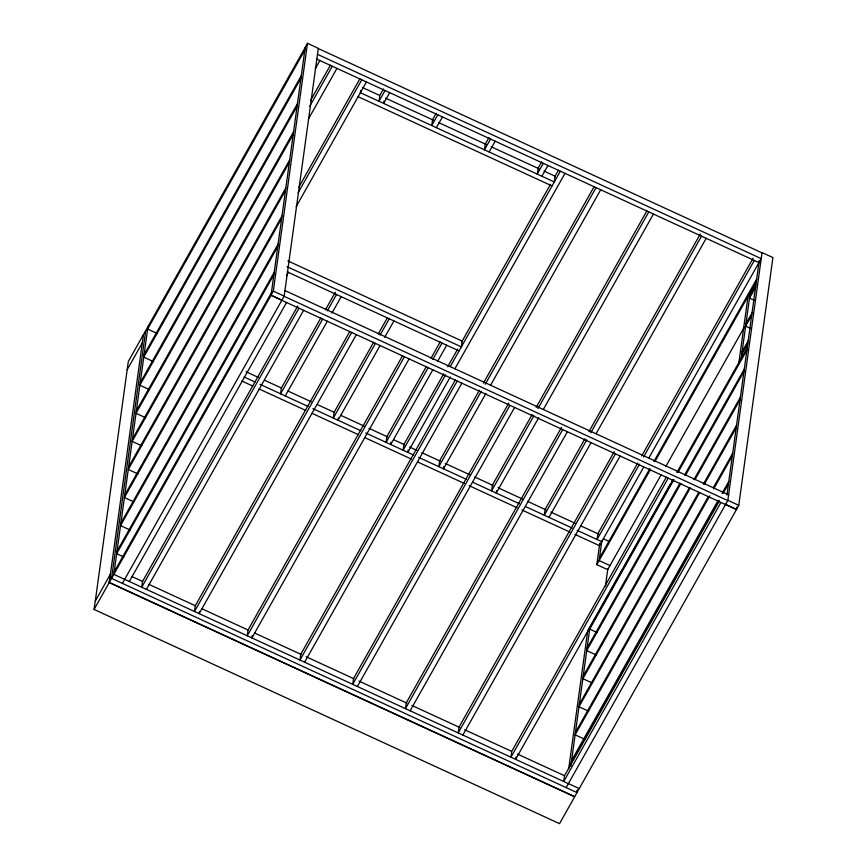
<?xml version="1.0" encoding="UTF-8"?>
<svg xmlns="http://www.w3.org/2000/svg" width="867" height="867" viewBox="0 0 867 867"><rect width="100%" height="100%" fill="white"/><g stroke="black" fill="none" stroke-linecap="round" stroke-linejoin="round"><path stroke-width="1.3" d="M110.347 574.344L109.209 582.602L574.648 796.827L559.529 823.65L94.091 609.436L95.229 601.178L110.423 574.138M95.305 600.961L128.316 361.452L305.173 47.577M736.809 507.087L736.462 509.568L574.723 796.61L109.285 582.396L143.434 334.629M145.699 330.598L111.55 578.376L576.988 792.59L577.357 789.913L576.945 792.666M147.964 326.577L113.826 574.355L568.362 783.638M199.453 611.343L199.139 613.652L356.348 334.651M109.285 582.396L271.035 295.354L305.206 47.371L307.471 43.35L318.33 48.346L284.159 296.319L727.836 500.617L762.05 252.568L772.909 257.564L738.76 505.342L736.495 509.363L725.636 504.366M281.916 300.145L271.057 295.148L273.322 291.117L307.471 43.35M252.199 635.619L251.885 637.928L409.094 358.927M360.683 90.396L360.369 92.704L554.295 181.962L555.097 176.185L544.043 171.092M338.303 417.905L337.989 420.224L380.114 345.456M383.973 101.06L383.658 103.379L389.695 92.661M391.05 442.181L390.735 444.5L432.861 369.732M408.119 450.038L407.804 452.346L450.255 377.004M443.806 466.457L443.481 468.776L485.932 393.434M496.553 490.744L496.227 493.052L538.689 417.71M515.952 757.01L515.627 759.319L672.835 480.318M568.676 768.888L587.718 630.742L589.452 627.675M661.066 474.921L607.68 569.662L596.821 564.666L599.758 543.36M570.8 766.135L590.026 626.646L670.289 484.198M601.828 541.008L599.13 560.57L609.989 565.577M605.415 586.341L607.81 568.925M738.922 362.395L748.026 296.33M741.187 358.374L750.291 292.298L752.708 293.414M726.925 494.992L759.232 260.609M383.42 89.019L379.8 95.457L379.009 101.233L385.046 90.515M436.177 113.306L432.546 119.733L431.755 125.509L437.792 114.802M436.404 127.655L442.441 116.937M488.923 137.582L485.303 144.009L484.501 149.785L490.538 139.078M489.161 151.931L495.198 141.213M541.669 161.858L538.049 168.285L537.258 174.061L543.284 163.354M541.908 176.207L547.944 165.499M304.837 50.058L147.628 329.059L157.285 333.502M127.178 369.71L142.296 342.888M144.095 354.657L301.304 75.657M300.968 78.138L143.759 357.139L153.416 361.582M315.241 68.775L319.88 60.527M140.226 382.737L297.435 103.737M297.099 106.218L139.89 385.219L149.536 389.662M310.538 100.485L330.435 65.166M136.357 410.817L293.566 131.817M293.23 134.298L136.021 413.299L145.667 417.742M309.736 106.273L332.289 66.239M308.424 119.007L336.949 68.385M132.488 438.897L289.697 159.896M289.361 162.378L132.152 441.379L141.798 445.822M128.619 466.977L285.828 187.976M285.481 190.458L128.273 469.459L137.929 473.902M124.75 495.068L281.959 216.067M298.887 187.044L359.913 78.734M281.612 218.538L124.404 497.539L132.857 501.429M298.085 192.821L361.767 79.807M296.113 206.736L366.427 81.953M120.881 523.148L278.09 244.147M277.743 246.618L120.535 525.619L130.191 530.062M117.012 551.228L274.221 272.227M273.874 274.698L116.666 553.699L123.905 557.037M114.162 571.873L271.371 292.873M94.091 609.436L109.209 582.602M286.457 275.879L288.429 272.368M122.41 583.372L284.181 296.124L273.322 291.117M129.313 581.519L286.533 302.518M297.749 305.986L142.524 581.454L141.733 587.23L298.942 308.229M146.382 589.376L303.591 310.375M320.866 317.929L281.374 388.015L280.583 393.802L322.708 319.034M325.472 309.757L335.345 292.233M327.314 310.863L336.526 294.509M285.232 395.937L327.358 321.18M331.963 313.009L341.186 296.655M349.834 331.432L195.281 605.73L194.479 611.506L351.688 332.505M373.623 342.205L334.131 412.291L333.329 418.078L375.454 343.321M378.229 334.033L387.441 317.68M380.06 335.139L389.272 318.785M384.72 337.285L393.932 320.931M402.581 355.719L248.027 630.006L247.225 635.793L404.434 356.792M426.369 366.481L386.877 436.578L386.075 442.354L428.2 367.597M430.975 358.309L440.187 341.956M432.806 359.415L442.029 343.061M437.467 361.561L446.678 345.207M443.741 373.796L403.946 444.424L403.144 450.211L445.595 374.869M447.719 366.73L457.668 349.076M461.656 342.01L550.534 184.259M554.522 177.204L558.5 170.138M450.244 366.622L560.353 171.211M454.893 368.768L565.013 173.346M455.327 379.995L300.773 654.282L299.982 660.069L457.191 381.068M304.631 662.204L461.84 383.203M479.429 390.215L439.623 460.854L438.832 466.63L481.283 391.288M483.407 383.16L594.177 186.557M485.26 384.222L596.041 187.63M490.581 385.197L600.69 189.775M508.745 403.09L353.519 678.568L352.728 684.345L509.937 405.344M357.377 686.491L514.586 407.49M532.175 414.491L492.38 485.13L491.578 490.906L534.029 415.564M536.153 407.436L646.934 210.833M538.006 408.509L648.787 211.906M543.327 409.473L653.436 214.051M561.491 427.377L406.276 702.844L405.474 708.621L562.683 429.62M410.134 710.767L567.343 431.766M584.922 438.778L545.126 509.406L544.324 515.193L586.786 439.851M588.899 431.712L700.341 233.938M590.763 432.785L701.533 236.182M548.984 517.328L590.774 443.167M596.073 433.749L706.193 238.327M614.237 451.653L459.022 727.12L458.231 732.897L615.44 453.896M462.88 735.043L620.089 456.042M637.678 463.054L597.872 533.682L597.081 539.469L639.532 464.127M641.656 455.988L753.098 258.214M643.509 457.061L754.29 260.468M643.52 467.443L599.444 545.668L574.864 534.354M648.83 458.025L761.183 258.626L317.506 54.328M599.476 558.099L649.882 468.624M653.87 461.569L756.685 279.098M596.821 564.666L650.207 469.925M654.845 461.688L756.338 281.569M749.836 295.604L755.883 284.875M755.547 287.356L749.5 298.085L754.323 300.307M745.967 323.684L752.014 312.954M665.715 466.684L744.645 326.599M751.667 315.436L745.631 326.165L750.454 328.387M666.333 477.099L511.768 751.396L510.977 757.173L668.186 478.172M742.098 351.764L748.145 341.034M741.751 354.245L747.798 343.516M671.611 481.846L672.944 479.494M676.921 472.428L747.235 347.645M673.93 479.614L589.679 629.128L596.919 632.455M677.907 472.558L746.888 350.127M587.067 648.115L679.934 483.309M684.572 475.073L744.276 369.114M680.92 483.428L586.721 650.597L596.377 655.04M685.559 475.192L743.929 371.596M583.198 676.195L689.33 487.85M693.968 479.603L740.407 397.194M690.316 487.969L582.852 678.677L591.305 682.567M694.955 479.733L740.06 399.676M579.319 704.286L698.726 492.38M703.365 484.144L736.538 425.285M699.712 492.51L578.983 706.757L588.639 711.2M704.351 484.263L736.191 427.756M575.45 732.366L708.122 496.921M713.422 487.503L732.658 453.365M709.77 495.859L575.114 734.837L584.77 739.28M713.747 488.804L732.322 455.836M571.581 760.446L718.179 500.281M722.157 493.215L728.789 481.445M571.245 762.917L719.166 500.4M723.143 493.334L728.453 483.916M719.079 501.386L564.525 775.672L563.723 781.46L720.932 502.459M566.086 787.669L727.901 500.335L738.76 505.342M318.308 48.552L761.985 252.839M316.39 58.923L758.939 262.603M362.384 87.491L379.573 95.392M385.707 98.22L433.576 120.253M438.485 122.518L486.354 144.54M491.264 146.805L539.133 168.837M358.114 96.692L552.051 185.95M287.866 260.891L462.154 341.11L461.363 346.898L287.064 266.678M287.248 271.837L459.087 350.929M284.95 290.543L728.627 494.829M271.035 295.354L736.462 509.568M246.087 371.759L258.377 377.416M264.522 380.245L281.732 388.167M287.877 390.995L311.231 401.746M317.376 404.575L334.586 412.497M340.731 415.326L364.075 426.076M368.995 428.341L387.43 436.838M393.575 439.667L404.64 444.76M409.549 447.014L416.929 450.417M421.839 452.682L440.273 461.168M445.194 463.433L469.773 474.748M474.693 477.013L493.128 485.498M498.037 487.763L522.617 499.078M527.537 501.343L545.972 509.829M550.892 512.094L575.471 523.419M580.381 525.684L598.815 534.17M603.41 538.83L609.447 541.604M244.06 376.972L255.126 382.065M260.046 384.33L307.969 406.395M312.889 408.66L360.824 430.736M365.744 432.991L413.667 455.067M418.588 457.332L466.522 479.397M472.667 482.225L519.366 503.727M525.51 506.556L572.209 528.068M577.129 530.333L601.709 541.647M241.795 380.992L252.861 386.086M259.005 388.915L305.704 410.416M311.849 413.256L358.559 434.757M364.704 437.586L411.402 459.087M417.547 461.916L464.246 483.418M469.166 485.683L517.1 507.759M522.01 510.024L569.944 532.089M131.621 576.392L142.687 581.486M148.831 584.315L195.53 605.827M201.675 608.656L248.385 630.157M254.53 632.986L301.228 654.487M306.149 656.752L354.072 678.828M358.992 681.083L406.926 703.159M411.836 705.424L459.77 727.489M464.69 729.754L511.389 751.256M517.534 754.084L564.244 775.597M568.394 783.573L579.254 788.569"/></g></svg>
